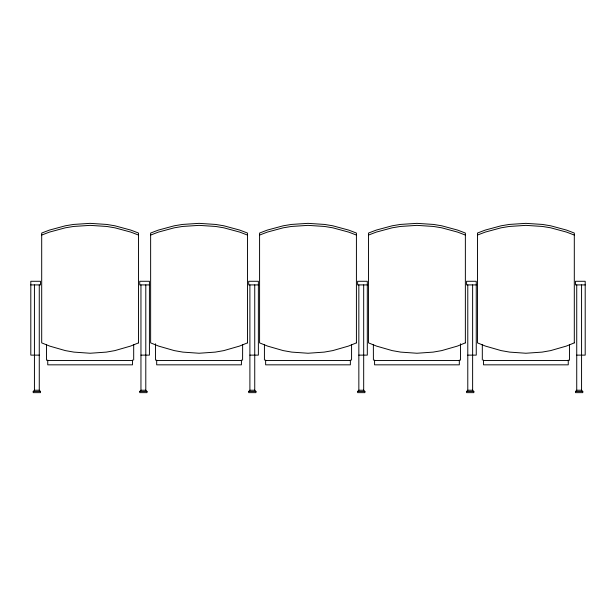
<?xml version="1.0" encoding="UTF-8"?>
<svg xmlns="http://www.w3.org/2000/svg" width="616" height="616" viewBox="0 0 616 616"><rect width="100%" height="100%" fill="white"/><g stroke="black" fill="none" stroke-linecap="round" stroke-linejoin="round"><path stroke-width="0.92" d="M242.596 360.214L242.635 344.513M460.483 360.214L460.522 343.774M39.27 284.915L39.27 390.228L40.487 391.437L40.487 392.646L33.218 392.646L33.218 391.437L34.434 390.228L34.434 284.915M145.792 284.915L145.792 390.228L147.008 391.437L147.008 392.646L139.74 392.646L139.74 391.437L140.956 390.228L140.956 284.915M254.739 284.915L254.739 390.228L255.948 391.437L255.948 392.646L248.687 392.646L248.687 391.437L249.896 390.228L249.896 284.915M363.679 284.915L363.679 390.228L364.895 391.437L364.895 392.646L357.627 392.646L357.627 391.437L358.843 390.228L358.843 284.915M472.626 284.915L472.626 390.228L473.835 391.437L473.835 392.646L466.574 392.646L466.574 391.437L467.783 390.228L467.783 284.915M581.566 284.915L581.566 390.228L582.782 391.437L582.782 392.646L575.513 392.646L575.513 391.437L576.73 390.228L576.73 284.915M41.696 235.066L49.372 232.124L65.319 227.812L73.512 226.457L90.113 225.364L106.714 226.457L114.907 227.812L130.854 232.124L138.531 235.066M150.635 235.066L158.312 232.124L174.266 227.812L182.459 226.457L199.06 225.364L215.654 226.457L223.847 227.812L239.801 232.124L247.478 235.066M259.582 235.066L267.259 232.124L283.206 227.812L291.399 226.457L308 225.364L324.601 226.457L332.794 227.812L348.741 232.124L356.418 235.066M368.522 235.066L376.199 232.124L392.153 227.812L400.346 226.457L416.94 225.364L433.541 226.457L441.734 227.812L457.688 232.124L465.365 235.066M477.469 235.066L485.146 232.124L501.093 227.812L509.286 226.457L525.887 225.364L542.488 226.457L550.681 227.812L566.628 232.124L574.305 235.066M568.992 360.422L569.461 360.121L569.461 344.513M30.8 284.915L40.487 284.915L40.487 281.281L30.8 281.281L30.8 355.124L39.27 355.124M149.426 284.915L139.74 284.915L139.74 281.281L149.426 281.281L149.426 355.124L140.956 355.124M258.374 284.915L248.687 284.915L248.687 281.281L258.374 281.281L258.374 355.124L249.896 355.124M367.313 284.915L357.627 284.915L357.627 281.281L367.313 281.281L367.313 355.124L358.843 355.124M476.26 284.915L466.574 284.915L466.574 281.281L476.26 281.281L476.26 355.124L467.783 355.124M585.2 284.915L575.513 284.915L575.513 281.281L585.2 281.281L585.2 355.124L576.73 355.124M47.748 360.499L132.479 360.499M156.687 360.499L241.426 360.499M265.635 360.499L350.365 360.499M374.574 360.499L459.313 360.499M483.522 360.499L568.252 360.499M34.434 390.228L39.27 390.228M140.956 390.228L145.792 390.228M249.896 390.228L254.739 390.228M358.843 390.228L363.679 390.228M467.783 390.228L472.626 390.228M576.73 390.228L581.566 390.228M33.218 391.437L40.487 391.437M139.74 391.437L147.008 391.437M248.687 391.437L255.948 391.437M357.627 391.437L364.895 391.437M466.574 391.437L473.835 391.437M575.513 391.437L582.782 391.437M47.008 360.422L46.539 360.121L46.539 344.513M373.404 360.214L373.365 344.513M155.517 360.214L155.478 343.774M568.252 359.983L568.252 364.834L483.522 364.834L483.522 359.983M482.313 344.513L482.313 360.121M459.313 359.983L459.313 364.834L374.574 364.834L374.574 359.983M351.574 344.513L351.574 360.121M350.365 359.983L350.365 364.834L265.635 364.834L265.635 359.983M264.426 344.513L264.426 360.121M241.426 359.983L241.426 364.834L156.687 364.834L156.687 359.983M133.687 344.513L133.687 360.121M132.479 359.983L132.479 364.834L47.748 364.834L47.748 359.983M138.531 342.881L130.507 346.107L114.815 350.62L106.306 352.113L90.113 353.245L73.92 352.113L65.412 350.62L49.719 346.107L41.696 342.881L41.696 233.048L49.372 230.115L65.319 225.803L73.512 224.44L90.113 223.354L106.714 224.44L114.907 225.803L130.854 230.115L138.531 233.048L138.531 342.881M247.478 342.881L239.455 346.107L223.762 350.62L215.254 352.113L199.06 353.245L182.86 352.113L174.351 350.62L158.659 346.107L150.635 342.881L150.635 233.048L158.312 230.115L174.266 225.803L182.459 224.44L199.06 223.354L215.654 224.44L223.847 225.803L239.801 230.115L247.478 233.048L247.478 342.881M356.418 342.881L348.394 346.107L332.702 350.62L324.193 352.113L308 353.245L291.807 352.113L283.298 350.62L267.606 346.107L259.582 342.881L259.582 233.048L267.259 230.115L283.206 225.803L291.399 224.44L308 223.354L324.601 224.44L332.794 225.803L348.741 230.115L356.418 233.048L356.418 342.881M465.365 342.881L457.342 346.107L441.649 350.62L433.14 352.113L416.94 353.245L400.747 352.113L392.238 350.62L376.545 346.107L368.522 342.881L368.522 233.048L376.199 230.115L392.153 225.803L400.346 224.44L416.94 223.354L433.541 224.44L441.734 225.803L457.688 230.115L465.365 233.048L465.365 342.881M574.305 342.881L566.281 346.107L550.588 350.62L542.08 352.113L525.887 353.245L509.694 352.113L501.185 350.62L485.493 346.107L477.469 342.881L477.469 233.048L485.146 230.115L501.093 225.803L509.286 224.44L525.887 223.354L542.488 224.44L550.681 225.803L566.628 230.115L574.305 233.048L574.305 342.881"/></g></svg>
